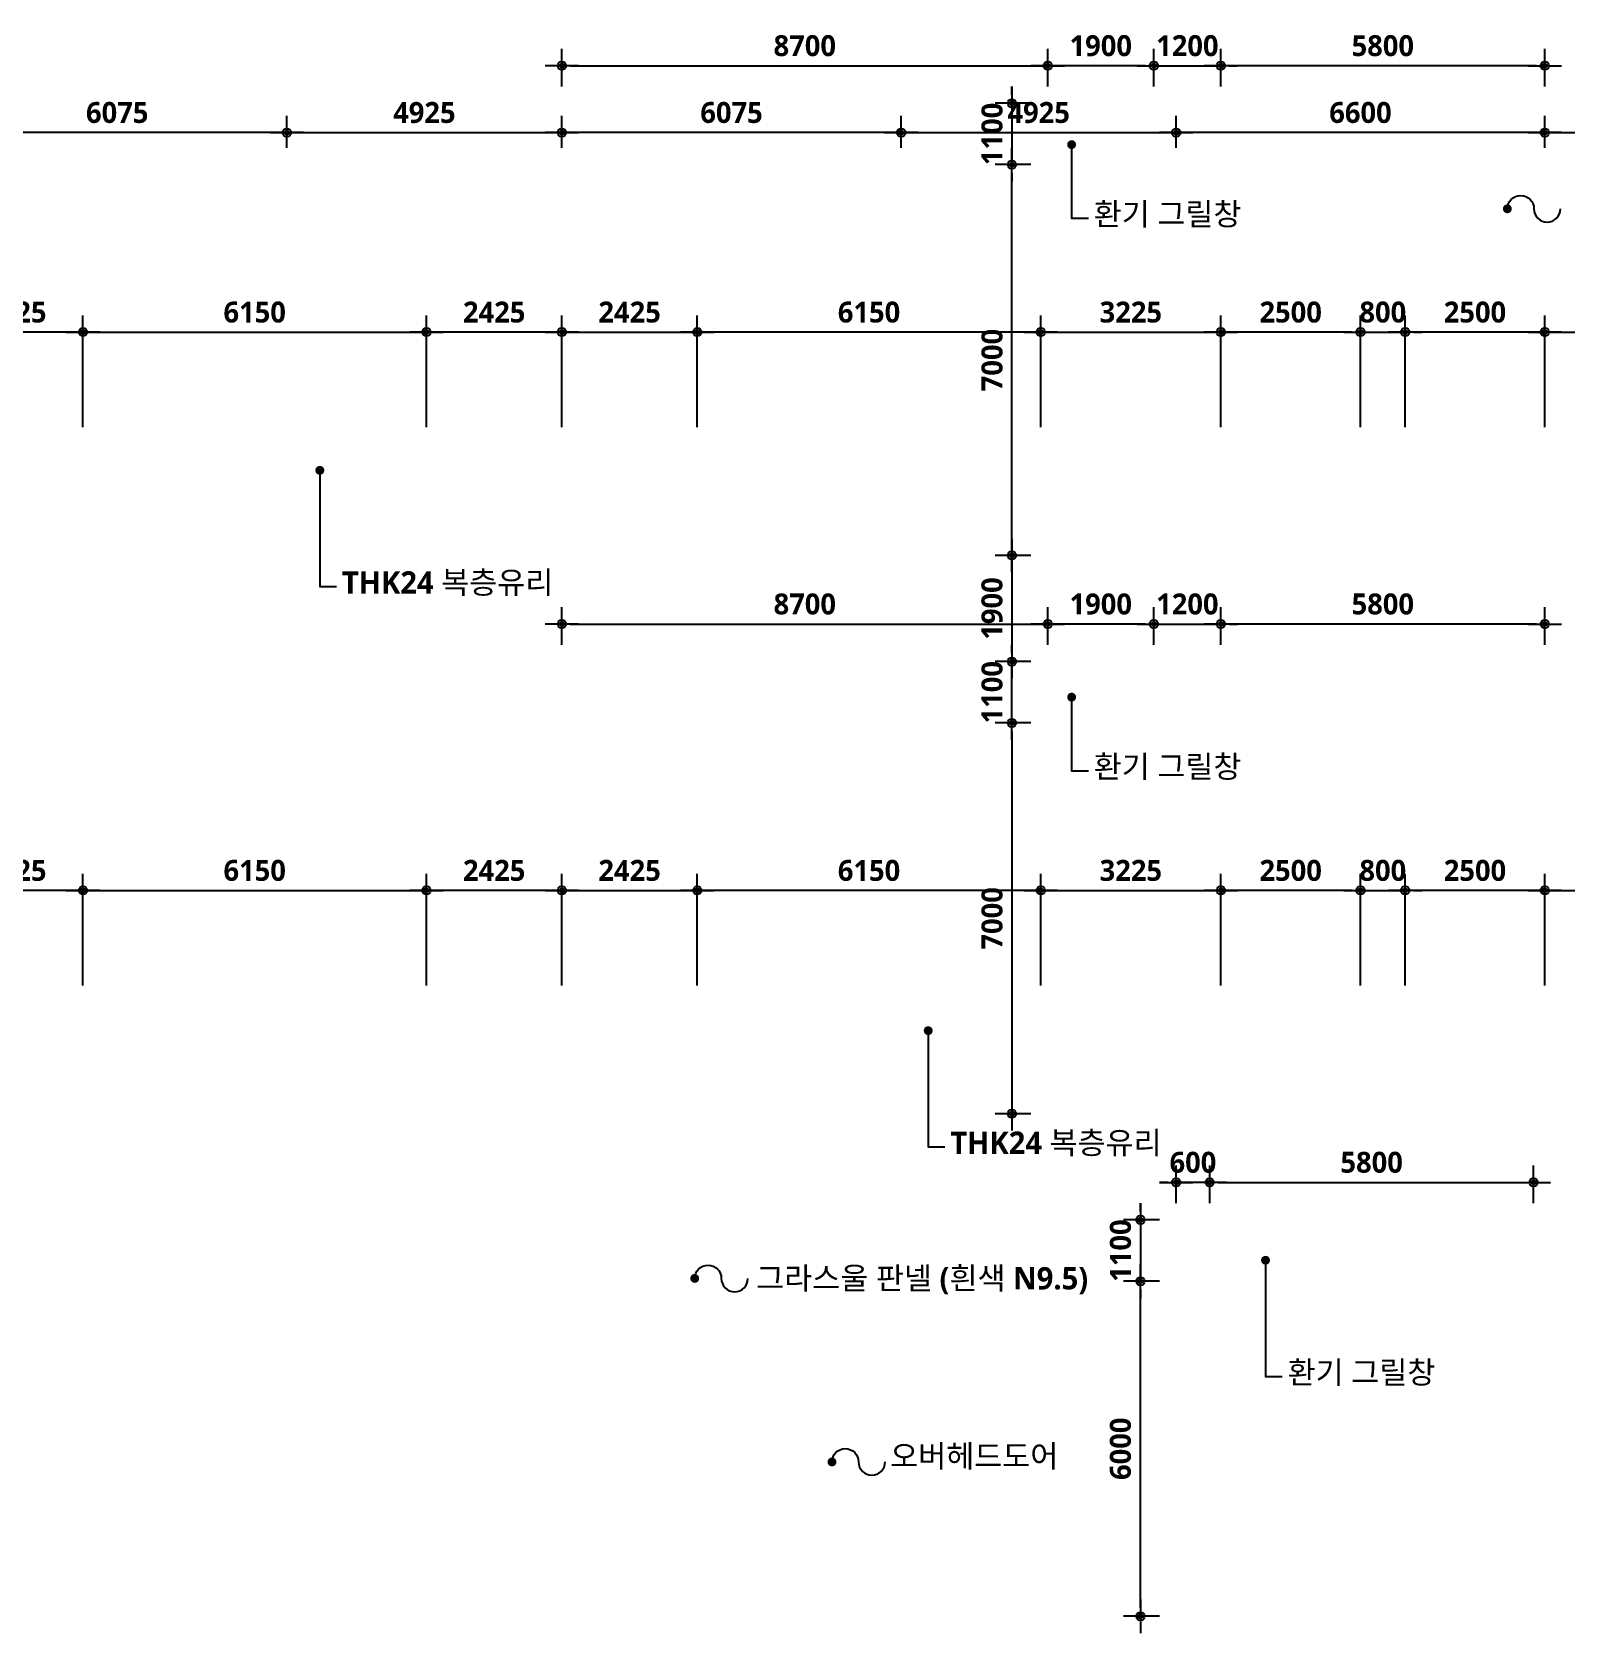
# Model space of a CAD drawing. Header units: millimetres. Extents: x 0 to 190005487, y 0 to 455456909.
# Drawn here: x 166031 to 193497, y 299476 to 328152 of the extents above; entities that cross this region are included whole.
import ezdxf

# ---------------------------------------------------------------- set-up
doc = ezdxf.new("R2010")
doc.units = ezdxf.units.MM
doc.header["$LTSCALE"] = 150
doc.header["$MEASUREMENT"] = 0
doc.header["$PDSIZE"] = -10
doc.layers.get('0').update_dxf_attribs({"linetype": 'CONTINUOUS'})
doc.layers.get('Defpoints').update_dxf_attribs({"color": 153, "linetype": 'CONTINUOUS'})
for name, color, linetype in [('A-ANNO-DIM', 4, 'CONTINUOUS'), ('A-ANNO-LEAD', 4, 'CONTINUOUS'), ('A-ANNO-TEXT1', 7, 'CONTINUOUS')]:
    doc.layers.add(name, color=color, linetype=linetype)
doc.styles.add('2020음성 1차', font='NanumGothicBold.ttf')
doc.styles.add('SH_대대리576', font='NanumGothicBold.ttf')
doc.dimstyles.new('SHP300내부', dxfattribs={"dimscale": 150, "dimtxt": 2.5, "dimasz": 1, "dimexe": 2, "dimexo": 2, "dimgap": 1, "dimtad": 1, "dimdec": 0, "dimzin": 0, "dimdsep": 46, "dimtxsty": 'SH_대대리576', "dimblk": 'DIMDOT', "dimcen": 0.09, "dimclrd": 256, "dimclre": 256, "dimclrt": 3, "dimadec": 0, "dimazin": 1, "dimtfac": 1, "dimtdec": 0, "dimtix": 1, "dimtmove": 2, "dimatfit": 0, "dimldrblk": 'DIMDOT', "dimfxl": 1, "dimtolj": 1, "dimtzin": 0, "dimlwd": -1, "dimlwe": -1, "dimarcsym": 0})

# ---------------------------------------------------------------- blocks, each defined once
blk = doc.blocks.new('DIMDOT')
at = {"color": 0}
blk.add_line((-2, 0), (2, 0), dxfattribs=at)
for radius in [0.5, 0.25]:
    blk.add_circle((0, 0), radius, dxfattribs=at)
blk = doc.blocks.new('*D5012')
at = {"layer": 'A-ANNO-DIM'}
for p, q in [((164518, 321076), (164518, 323076)), ((166943, 321076), (166943, 323076)), ((166793, 322776), (164668, 322776))]:
    blk.add_line(p, q, dxfattribs=at)
at = {"layer": 'Defpoints', "color": 0}
for p in [(164518, 322776), (164518, 320776), (166943, 320776)]:
    blk.add_point(p, dxfattribs=at)
at = {"layer": 'A-ANNO-DIM', "linetype": 'ByBlock', "xscale": 150, "yscale": 150, "zscale": 150, "rotation": 180}
blk.add_blockref('DIMDOT', (164518, 322776), dxfattribs=at)
at = {"layer": 'A-ANNO-DIM', "linetype": 'ByBlock', "xscale": 150, "yscale": 150, "zscale": 150}
blk.add_blockref('DIMDOT', (166943, 322776), dxfattribs=at)
at = {"layer": 'A-ANNO-DIM', "color": 3, "insert": (165731, 323133), "char_height": 375, "attachment_point": 5, "style": 'SH_대대리576'}
blk.add_mtext('\\A1;2425', dxfattribs=at)
blk = doc.blocks.new('*D5013')
at = {"layer": 'A-ANNO-DIM'}
for p, q in [((166943, 321076), (166943, 323076)), ((173093, 321076), (173093, 323076)), ((167093, 322776), (172943, 322776))]:
    blk.add_line(p, q, dxfattribs=at)
at = {"layer": 'Defpoints', "color": 0}
for p in [(173093, 322776), (166943, 320776), (173093, 320776)]:
    blk.add_point(p, dxfattribs=at)
at = {"layer": 'A-ANNO-DIM', "linetype": 'ByBlock', "xscale": 150, "yscale": 150, "zscale": 150, "rotation": 180}
blk.add_blockref('DIMDOT', (166943, 322776), dxfattribs=at)
at = {"layer": 'A-ANNO-DIM', "linetype": 'ByBlock', "xscale": 150, "yscale": 150, "zscale": 150}
blk.add_blockref('DIMDOT', (173093, 322776), dxfattribs=at)
at = {"layer": 'A-ANNO-DIM', "color": 3, "insert": (170018, 323133), "char_height": 375, "attachment_point": 5, "style": 'SH_대대리576'}
blk.add_mtext('\\A1;6150', dxfattribs=at)
blk = doc.blocks.new('*D5014')
at = {"layer": 'A-ANNO-DIM'}
for p, q in [((173093, 321076), (173093, 323076)), ((175518, 321076), (175518, 323076)), ((175368, 322776), (173243, 322776))]:
    blk.add_line(p, q, dxfattribs=at)
at = {"layer": 'Defpoints', "color": 0}
for p in [(173093, 322776), (173093, 320776), (175518, 320776)]:
    blk.add_point(p, dxfattribs=at)
at = {"layer": 'A-ANNO-DIM', "linetype": 'ByBlock', "xscale": 150, "yscale": 150, "zscale": 150, "rotation": 180}
blk.add_blockref('DIMDOT', (173093, 322776), dxfattribs=at)
at = {"layer": 'A-ANNO-DIM', "linetype": 'ByBlock', "xscale": 150, "yscale": 150, "zscale": 150}
blk.add_blockref('DIMDOT', (175518, 322776), dxfattribs=at)
at = {"layer": 'A-ANNO-DIM', "color": 3, "insert": (174306, 323133), "char_height": 375, "attachment_point": 5, "style": 'SH_대대리576'}
blk.add_mtext('\\A1;2425', dxfattribs=at)
blk = doc.blocks.new('*D5015')
at = {"layer": 'A-ANNO-DIM'}
for p, q in [((175518, 321076), (175518, 323076)), ((177943, 321076), (177943, 323076)), ((175668, 322776), (177793, 322776))]:
    blk.add_line(p, q, dxfattribs=at)
at = {"layer": 'Defpoints', "color": 0}
for p in [(177943, 322776), (175518, 320776), (177943, 320776)]:
    blk.add_point(p, dxfattribs=at)
at = {"layer": 'A-ANNO-DIM', "linetype": 'ByBlock', "xscale": 150, "yscale": 150, "zscale": 150, "rotation": 180}
blk.add_blockref('DIMDOT', (175518, 322776), dxfattribs=at)
at = {"layer": 'A-ANNO-DIM', "linetype": 'ByBlock', "xscale": 150, "yscale": 150, "zscale": 150}
blk.add_blockref('DIMDOT', (177943, 322776), dxfattribs=at)
at = {"layer": 'A-ANNO-DIM', "color": 3, "insert": (176731, 323133), "char_height": 375, "attachment_point": 5, "style": 'SH_대대리576'}
blk.add_mtext('\\A1;2425', dxfattribs=at)
blk = doc.blocks.new('*D5016')
at = {"layer": 'A-ANNO-DIM'}
for p, q in [((177943, 321076), (177943, 323076)), ((184093, 321076), (184093, 323076)), ((183943, 322776), (178093, 322776))]:
    blk.add_line(p, q, dxfattribs=at)
at = {"layer": 'Defpoints', "color": 0}
for p in [(177943, 322776), (177943, 320776), (184093, 320776)]:
    blk.add_point(p, dxfattribs=at)
at = {"layer": 'A-ANNO-DIM', "linetype": 'ByBlock', "xscale": 150, "yscale": 150, "zscale": 150, "rotation": 180}
blk.add_blockref('DIMDOT', (177943, 322776), dxfattribs=at)
at = {"layer": 'A-ANNO-DIM', "linetype": 'ByBlock', "xscale": 150, "yscale": 150, "zscale": 150}
blk.add_blockref('DIMDOT', (184093, 322776), dxfattribs=at)
at = {"layer": 'A-ANNO-DIM', "color": 3, "insert": (181018, 323133), "char_height": 375, "attachment_point": 5, "style": 'SH_대대리576'}
blk.add_mtext('\\A1;6150', dxfattribs=at)
blk = doc.blocks.new('*D5017')
at = {"layer": 'A-ANNO-DIM'}
for p, q in [((184093, 321076), (184093, 323076)), ((187318, 321076), (187318, 323076)), ((184243, 322776), (187168, 322776))]:
    blk.add_line(p, q, dxfattribs=at)
at = {"layer": 'Defpoints', "color": 0}
for p in [(187318, 322776), (184093, 320776), (187318, 320776)]:
    blk.add_point(p, dxfattribs=at)
at = {"layer": 'A-ANNO-DIM', "linetype": 'ByBlock', "xscale": 150, "yscale": 150, "zscale": 150, "rotation": 180}
blk.add_blockref('DIMDOT', (184093, 322776), dxfattribs=at)
at = {"layer": 'A-ANNO-DIM', "linetype": 'ByBlock', "xscale": 150, "yscale": 150, "zscale": 150}
blk.add_blockref('DIMDOT', (187318, 322776), dxfattribs=at)
at = {"layer": 'A-ANNO-DIM', "color": 3, "insert": (185706, 323133), "char_height": 375, "attachment_point": 5, "style": 'SH_대대리576'}
blk.add_mtext('\\A1;3225', dxfattribs=at)
blk = doc.blocks.new('*D5018')
at = {"layer": 'A-ANNO-DIM'}
for p, q in [((187318, 321076), (187318, 323076)), ((189818, 321076), (189818, 323076)), ((189668, 322776), (187468, 322776))]:
    blk.add_line(p, q, dxfattribs=at)
at = {"layer": 'Defpoints', "color": 0}
for p in [(187318, 322776), (187318, 320776), (189818, 320776)]:
    blk.add_point(p, dxfattribs=at)
at = {"layer": 'A-ANNO-DIM', "linetype": 'ByBlock', "xscale": 150, "yscale": 150, "zscale": 150, "rotation": 180}
blk.add_blockref('DIMDOT', (187318, 322776), dxfattribs=at)
at = {"layer": 'A-ANNO-DIM', "linetype": 'ByBlock', "xscale": 150, "yscale": 150, "zscale": 150}
blk.add_blockref('DIMDOT', (189818, 322776), dxfattribs=at)
at = {"layer": 'A-ANNO-DIM', "color": 3, "insert": (188568, 323133), "char_height": 375, "attachment_point": 5, "style": 'SH_대대리576'}
blk.add_mtext('\\A1;2500', dxfattribs=at)
blk = doc.blocks.new('*D5019')
at = {"layer": 'A-ANNO-DIM'}
for p, q in [((189818, 321076), (189818, 323076)), ((190618, 321076), (190618, 323076)), ((189668, 322776), (189518, 322776)), ((189818, 322776), (190618, 322776)), ((190768, 322776), (190918, 322776))]:
    blk.add_line(p, q, dxfattribs=at)
at = {"layer": 'Defpoints', "color": 0}
for p in [(190618, 322776), (189818, 320776), (190618, 320776)]:
    blk.add_point(p, dxfattribs=at)
at = {"layer": 'A-ANNO-DIM', "linetype": 'ByBlock', "xscale": 150, "yscale": 150, "zscale": 150}
blk.add_blockref('DIMDOT', (189818, 322776), dxfattribs=at)
at = {"layer": 'A-ANNO-DIM', "linetype": 'ByBlock', "xscale": 150, "yscale": 150, "zscale": 150, "rotation": 180}
blk.add_blockref('DIMDOT', (190618, 322776), dxfattribs=at)
at = {"layer": 'A-ANNO-DIM', "color": 3, "insert": (190218, 323133), "char_height": 375, "attachment_point": 5, "style": 'SH_대대리576'}
blk.add_mtext('\\A1;800', dxfattribs=at)
blk = doc.blocks.new('*D5020')
at = {"layer": 'A-ANNO-DIM'}
for p, q in [((190618, 321076), (190618, 323076)), ((193118, 321076), (193118, 323076)), ((192968, 322776), (190768, 322776))]:
    blk.add_line(p, q, dxfattribs=at)
at = {"layer": 'Defpoints', "color": 0}
for p in [(190618, 322776), (190618, 320776), (193118, 320776)]:
    blk.add_point(p, dxfattribs=at)
at = {"layer": 'A-ANNO-DIM', "linetype": 'ByBlock', "xscale": 150, "yscale": 150, "zscale": 150, "rotation": 180}
blk.add_blockref('DIMDOT', (190618, 322776), dxfattribs=at)
at = {"layer": 'A-ANNO-DIM', "linetype": 'ByBlock', "xscale": 150, "yscale": 150, "zscale": 150}
blk.add_blockref('DIMDOT', (193118, 322776), dxfattribs=at)
at = {"layer": 'A-ANNO-DIM', "color": 3, "insert": (191868, 323133), "char_height": 375, "attachment_point": 5, "style": 'SH_대대리576'}
blk.add_mtext('\\A1;2500', dxfattribs=at)
blk = doc.blocks.new('*D5021')
at = {"layer": 'A-ANNO-DIM'}
for p, q in [((193118, 321076), (193118, 323076)), ((197518, 321076), (197518, 323076)), ((193268, 322776), (197368, 322776))]:
    blk.add_line(p, q, dxfattribs=at)
at = {"layer": 'Defpoints', "color": 0}
for p in [(197518, 322776), (193118, 320776), (197518, 320776)]:
    blk.add_point(p, dxfattribs=at)
at = {"layer": 'A-ANNO-DIM', "linetype": 'ByBlock', "xscale": 150, "yscale": 150, "zscale": 150, "rotation": 180}
blk.add_blockref('DIMDOT', (193118, 322776), dxfattribs=at)
at = {"layer": 'A-ANNO-DIM', "linetype": 'ByBlock', "xscale": 150, "yscale": 150, "zscale": 150}
blk.add_blockref('DIMDOT', (197518, 322776), dxfattribs=at)
at = {"layer": 'A-ANNO-DIM', "color": 3, "insert": (195318, 323132), "char_height": 375, "attachment_point": 5, "style": 'SH_대대리576'}
blk.add_mtext('\\A1;4400', dxfattribs=at)
blk = doc.blocks.new('*D5056')
at = {"layer": 'A-ANNO-DIM'}
for p, q in [((164518, 311076), (164518, 313076)), ((166943, 311076), (166943, 313076)), ((166793, 312776), (164668, 312776))]:
    blk.add_line(p, q, dxfattribs=at)
at = {"layer": 'Defpoints', "color": 0}
for p in [(164518, 312776), (164518, 310776), (166943, 310776)]:
    blk.add_point(p, dxfattribs=at)
at = {"layer": 'A-ANNO-DIM', "linetype": 'ByBlock', "xscale": 150, "yscale": 150, "zscale": 150, "rotation": 180}
blk.add_blockref('DIMDOT', (164518, 312776), dxfattribs=at)
at = {"layer": 'A-ANNO-DIM', "linetype": 'ByBlock', "xscale": 150, "yscale": 150, "zscale": 150}
blk.add_blockref('DIMDOT', (166943, 312776), dxfattribs=at)
at = {"layer": 'A-ANNO-DIM', "color": 3, "insert": (165731, 313133), "char_height": 375, "attachment_point": 5, "style": 'SH_대대리576'}
blk.add_mtext('\\A1;2425', dxfattribs=at)
blk = doc.blocks.new('*D5057')
at = {"layer": 'A-ANNO-DIM'}
for p, q in [((166943, 311076), (166943, 313076)), ((173093, 311076), (173093, 313076)), ((167093, 312776), (172943, 312776))]:
    blk.add_line(p, q, dxfattribs=at)
at = {"layer": 'Defpoints', "color": 0}
for p in [(173093, 312776), (166943, 310776), (173093, 310776)]:
    blk.add_point(p, dxfattribs=at)
at = {"layer": 'A-ANNO-DIM', "linetype": 'ByBlock', "xscale": 150, "yscale": 150, "zscale": 150, "rotation": 180}
blk.add_blockref('DIMDOT', (166943, 312776), dxfattribs=at)
at = {"layer": 'A-ANNO-DIM', "linetype": 'ByBlock', "xscale": 150, "yscale": 150, "zscale": 150}
blk.add_blockref('DIMDOT', (173093, 312776), dxfattribs=at)
at = {"layer": 'A-ANNO-DIM', "color": 3, "insert": (170018, 313133), "char_height": 375, "attachment_point": 5, "style": 'SH_대대리576'}
blk.add_mtext('\\A1;6150', dxfattribs=at)
blk = doc.blocks.new('*D5058')
at = {"layer": 'A-ANNO-DIM'}
for p, q in [((173093, 311076), (173093, 313076)), ((175518, 311076), (175518, 313076)), ((175368, 312776), (173243, 312776))]:
    blk.add_line(p, q, dxfattribs=at)
at = {"layer": 'Defpoints', "color": 0}
for p in [(173093, 312776), (173093, 310776), (175518, 310776)]:
    blk.add_point(p, dxfattribs=at)
at = {"layer": 'A-ANNO-DIM', "linetype": 'ByBlock', "xscale": 150, "yscale": 150, "zscale": 150, "rotation": 180}
blk.add_blockref('DIMDOT', (173093, 312776), dxfattribs=at)
at = {"layer": 'A-ANNO-DIM', "linetype": 'ByBlock', "xscale": 150, "yscale": 150, "zscale": 150}
blk.add_blockref('DIMDOT', (175518, 312776), dxfattribs=at)
at = {"layer": 'A-ANNO-DIM', "color": 3, "insert": (174306, 313133), "char_height": 375, "attachment_point": 5, "style": 'SH_대대리576'}
blk.add_mtext('\\A1;2425', dxfattribs=at)
blk = doc.blocks.new('*D5059')
at = {"layer": 'A-ANNO-DIM'}
for p, q in [((175518, 311076), (175518, 313076)), ((177943, 311076), (177943, 313076)), ((175668, 312776), (177793, 312776))]:
    blk.add_line(p, q, dxfattribs=at)
at = {"layer": 'Defpoints', "color": 0}
for p in [(177943, 312776), (175518, 310776), (177943, 310776)]:
    blk.add_point(p, dxfattribs=at)
at = {"layer": 'A-ANNO-DIM', "linetype": 'ByBlock', "xscale": 150, "yscale": 150, "zscale": 150, "rotation": 180}
blk.add_blockref('DIMDOT', (175518, 312776), dxfattribs=at)
at = {"layer": 'A-ANNO-DIM', "linetype": 'ByBlock', "xscale": 150, "yscale": 150, "zscale": 150}
blk.add_blockref('DIMDOT', (177943, 312776), dxfattribs=at)
at = {"layer": 'A-ANNO-DIM', "color": 3, "insert": (176731, 313133), "char_height": 375, "attachment_point": 5, "style": 'SH_대대리576'}
blk.add_mtext('\\A1;2425', dxfattribs=at)
blk = doc.blocks.new('*D5060')
at = {"layer": 'A-ANNO-DIM'}
for p, q in [((177943, 311076), (177943, 313076)), ((184093, 311076), (184093, 313076)), ((183943, 312776), (178093, 312776))]:
    blk.add_line(p, q, dxfattribs=at)
at = {"layer": 'Defpoints', "color": 0}
for p in [(177943, 312776), (177943, 310776), (184093, 310776)]:
    blk.add_point(p, dxfattribs=at)
at = {"layer": 'A-ANNO-DIM', "linetype": 'ByBlock', "xscale": 150, "yscale": 150, "zscale": 150, "rotation": 180}
blk.add_blockref('DIMDOT', (177943, 312776), dxfattribs=at)
at = {"layer": 'A-ANNO-DIM', "linetype": 'ByBlock', "xscale": 150, "yscale": 150, "zscale": 150}
blk.add_blockref('DIMDOT', (184093, 312776), dxfattribs=at)
at = {"layer": 'A-ANNO-DIM', "color": 3, "insert": (181018, 313133), "char_height": 375, "attachment_point": 5, "style": 'SH_대대리576'}
blk.add_mtext('\\A1;6150', dxfattribs=at)
blk = doc.blocks.new('*D5061')
at = {"layer": 'A-ANNO-DIM'}
for p, q in [((184093, 311076), (184093, 313076)), ((187318, 311076), (187318, 313076)), ((184243, 312776), (187168, 312776))]:
    blk.add_line(p, q, dxfattribs=at)
at = {"layer": 'Defpoints', "color": 0}
for p in [(187318, 312776), (184093, 310776), (187318, 310776)]:
    blk.add_point(p, dxfattribs=at)
at = {"layer": 'A-ANNO-DIM', "linetype": 'ByBlock', "xscale": 150, "yscale": 150, "zscale": 150, "rotation": 180}
blk.add_blockref('DIMDOT', (184093, 312776), dxfattribs=at)
at = {"layer": 'A-ANNO-DIM', "linetype": 'ByBlock', "xscale": 150, "yscale": 150, "zscale": 150}
blk.add_blockref('DIMDOT', (187318, 312776), dxfattribs=at)
at = {"layer": 'A-ANNO-DIM', "color": 3, "insert": (185706, 313133), "char_height": 375, "attachment_point": 5, "style": 'SH_대대리576'}
blk.add_mtext('\\A1;3225', dxfattribs=at)
blk = doc.blocks.new('*D5063')
at = {"layer": 'A-ANNO-DIM'}
for p, q in [((187318, 311076), (187318, 313076)), ((189818, 311076), (189818, 313076)), ((189668, 312776), (187468, 312776))]:
    blk.add_line(p, q, dxfattribs=at)
at = {"layer": 'Defpoints', "color": 0}
for p in [(187318, 312776), (187318, 310776), (189818, 310776)]:
    blk.add_point(p, dxfattribs=at)
at = {"layer": 'A-ANNO-DIM', "linetype": 'ByBlock', "xscale": 150, "yscale": 150, "zscale": 150, "rotation": 180}
blk.add_blockref('DIMDOT', (187318, 312776), dxfattribs=at)
at = {"layer": 'A-ANNO-DIM', "linetype": 'ByBlock', "xscale": 150, "yscale": 150, "zscale": 150}
blk.add_blockref('DIMDOT', (189818, 312776), dxfattribs=at)
at = {"layer": 'A-ANNO-DIM', "color": 3, "insert": (188568, 313133), "char_height": 375, "attachment_point": 5, "style": 'SH_대대리576'}
blk.add_mtext('\\A1;2500', dxfattribs=at)
blk = doc.blocks.new('*D5064')
at = {"layer": 'A-ANNO-DIM'}
for p, q in [((189818, 311076), (189818, 313076)), ((190618, 311076), (190618, 313076)), ((189668, 312776), (189518, 312776)), ((189818, 312776), (190618, 312776)), ((190768, 312776), (190918, 312776))]:
    blk.add_line(p, q, dxfattribs=at)
at = {"layer": 'Defpoints', "color": 0}
for p in [(190618, 312776), (189818, 310776), (190618, 310776)]:
    blk.add_point(p, dxfattribs=at)
at = {"layer": 'A-ANNO-DIM', "linetype": 'ByBlock', "xscale": 150, "yscale": 150, "zscale": 150}
blk.add_blockref('DIMDOT', (189818, 312776), dxfattribs=at)
at = {"layer": 'A-ANNO-DIM', "linetype": 'ByBlock', "xscale": 150, "yscale": 150, "zscale": 150, "rotation": 180}
blk.add_blockref('DIMDOT', (190618, 312776), dxfattribs=at)
at = {"layer": 'A-ANNO-DIM', "color": 3, "insert": (190218, 313133), "char_height": 375, "attachment_point": 5, "style": 'SH_대대리576'}
blk.add_mtext('\\A1;800', dxfattribs=at)
blk = doc.blocks.new('*D5065')
at = {"layer": 'A-ANNO-DIM'}
for p, q in [((190618, 311076), (190618, 313076)), ((193118, 311076), (193118, 313076)), ((192968, 312776), (190768, 312776))]:
    blk.add_line(p, q, dxfattribs=at)
at = {"layer": 'Defpoints', "color": 0}
for p in [(190618, 312776), (190618, 310776), (193118, 310776)]:
    blk.add_point(p, dxfattribs=at)
at = {"layer": 'A-ANNO-DIM', "linetype": 'ByBlock', "xscale": 150, "yscale": 150, "zscale": 150, "rotation": 180}
blk.add_blockref('DIMDOT', (190618, 312776), dxfattribs=at)
at = {"layer": 'A-ANNO-DIM', "linetype": 'ByBlock', "xscale": 150, "yscale": 150, "zscale": 150}
blk.add_blockref('DIMDOT', (193118, 312776), dxfattribs=at)
at = {"layer": 'A-ANNO-DIM', "color": 3, "insert": (191868, 313133), "char_height": 375, "attachment_point": 5, "style": 'SH_대대리576'}
blk.add_mtext('\\A1;2500', dxfattribs=at)
blk = doc.blocks.new('*D5066')
at = {"layer": 'A-ANNO-DIM'}
for p, q in [((193118, 311076), (193118, 313076)), ((197518, 311076), (197518, 313076)), ((193268, 312776), (197368, 312776))]:
    blk.add_line(p, q, dxfattribs=at)
at = {"layer": 'Defpoints', "color": 0}
for p in [(197518, 312776), (193118, 310776), (197518, 310776)]:
    blk.add_point(p, dxfattribs=at)
at = {"layer": 'A-ANNO-DIM', "linetype": 'ByBlock', "xscale": 150, "yscale": 150, "zscale": 150, "rotation": 180}
blk.add_blockref('DIMDOT', (193118, 312776), dxfattribs=at)
at = {"layer": 'A-ANNO-DIM', "linetype": 'ByBlock', "xscale": 150, "yscale": 150, "zscale": 150}
blk.add_blockref('DIMDOT', (197518, 312776), dxfattribs=at)
at = {"layer": 'A-ANNO-DIM', "color": 3, "insert": (195318, 313132), "char_height": 375, "attachment_point": 5, "style": 'SH_대대리576'}
blk.add_mtext('\\A1;4400', dxfattribs=at)
blk = doc.blocks.new('*D5115')
at = {"layer": 'A-ANNO-DIM'}
for p, q in [((164518, 326076), (164518, 326651)), ((170593, 326076), (170593, 326651)), ((170443, 326351), (164668, 326351))]:
    blk.add_line(p, q, dxfattribs=at)
at = {"layer": 'Defpoints', "color": 0}
for p in [(164518, 326351), (164518, 325776), (170593, 325776)]:
    blk.add_point(p, dxfattribs=at)
at = {"layer": 'A-ANNO-DIM', "linetype": 'ByBlock', "xscale": 150, "yscale": 150, "zscale": 150, "rotation": 180}
blk.add_blockref('DIMDOT', (164518, 326351), dxfattribs=at)
at = {"layer": 'A-ANNO-DIM', "linetype": 'ByBlock', "xscale": 150, "yscale": 150, "zscale": 150}
blk.add_blockref('DIMDOT', (170593, 326351), dxfattribs=at)
at = {"layer": 'A-ANNO-DIM', "color": 3, "insert": (167556, 326708), "char_height": 375, "attachment_point": 5, "style": 'SH_대대리576'}
blk.add_mtext('\\A1;6075', dxfattribs=at)
blk = doc.blocks.new('*D5116')
at = {"layer": 'A-ANNO-DIM'}
for p, q in [((170593, 326076), (170593, 326651)), ((175518, 326076), (175518, 326651)), ((170743, 326351), (175368, 326351))]:
    blk.add_line(p, q, dxfattribs=at)
at = {"layer": 'Defpoints', "color": 0}
for p in [(175518, 326351), (170593, 325776), (175518, 325776)]:
    blk.add_point(p, dxfattribs=at)
at = {"layer": 'A-ANNO-DIM', "linetype": 'ByBlock', "xscale": 150, "yscale": 150, "zscale": 150, "rotation": 180}
blk.add_blockref('DIMDOT', (170593, 326351), dxfattribs=at)
at = {"layer": 'A-ANNO-DIM', "linetype": 'ByBlock', "xscale": 150, "yscale": 150, "zscale": 150}
blk.add_blockref('DIMDOT', (175518, 326351), dxfattribs=at)
at = {"layer": 'A-ANNO-DIM', "color": 3, "insert": (173056, 326708), "char_height": 375, "attachment_point": 5, "style": 'SH_대대리576'}
blk.add_mtext('\\A1;4925', dxfattribs=at)
blk = doc.blocks.new('*D5117')
at = {"layer": 'A-ANNO-DIM'}
for p, q in [((175518, 326076), (175518, 326651)), ((181593, 326076), (181593, 326651)), ((181443, 326351), (175668, 326351))]:
    blk.add_line(p, q, dxfattribs=at)
at = {"layer": 'Defpoints', "color": 0}
for p in [(175518, 326351), (175518, 325776), (181593, 325776)]:
    blk.add_point(p, dxfattribs=at)
at = {"layer": 'A-ANNO-DIM', "linetype": 'ByBlock', "xscale": 150, "yscale": 150, "zscale": 150, "rotation": 180}
blk.add_blockref('DIMDOT', (175518, 326351), dxfattribs=at)
at = {"layer": 'A-ANNO-DIM', "linetype": 'ByBlock', "xscale": 150, "yscale": 150, "zscale": 150}
blk.add_blockref('DIMDOT', (181593, 326351), dxfattribs=at)
at = {"layer": 'A-ANNO-DIM', "color": 3, "insert": (178556, 326708), "char_height": 375, "attachment_point": 5, "style": 'SH_대대리576'}
blk.add_mtext('\\A1;6075', dxfattribs=at)
blk = doc.blocks.new('*D5118')
at = {"layer": 'A-ANNO-DIM'}
for p, q in [((181593, 326076), (181593, 326651)), ((186518, 326076), (186518, 326651)), ((181743, 326351), (186368, 326351))]:
    blk.add_line(p, q, dxfattribs=at)
at = {"layer": 'Defpoints', "color": 0}
for p in [(186518, 326351), (181593, 325776), (186518, 325776)]:
    blk.add_point(p, dxfattribs=at)
at = {"layer": 'A-ANNO-DIM', "linetype": 'ByBlock', "xscale": 150, "yscale": 150, "zscale": 150, "rotation": 180}
blk.add_blockref('DIMDOT', (181593, 326351), dxfattribs=at)
at = {"layer": 'A-ANNO-DIM', "linetype": 'ByBlock', "xscale": 150, "yscale": 150, "zscale": 150}
blk.add_blockref('DIMDOT', (186518, 326351), dxfattribs=at)
at = {"layer": 'A-ANNO-DIM', "color": 3, "insert": (184056, 326708), "char_height": 375, "attachment_point": 5, "style": 'SH_대대리576'}
blk.add_mtext('\\A1;4925', dxfattribs=at)
blk = doc.blocks.new('*D5119')
at = {"layer": 'A-ANNO-DIM'}
for p, q in [((186518, 326076), (186518, 326651)), ((193118, 326076), (193118, 326651)), ((192968, 326351), (186668, 326351))]:
    blk.add_line(p, q, dxfattribs=at)
at = {"layer": 'Defpoints', "color": 0}
for p in [(186518, 326351), (186518, 325776), (193118, 325776)]:
    blk.add_point(p, dxfattribs=at)
at = {"layer": 'A-ANNO-DIM', "linetype": 'ByBlock', "xscale": 150, "yscale": 150, "zscale": 150, "rotation": 180}
blk.add_blockref('DIMDOT', (186518, 326351), dxfattribs=at)
at = {"layer": 'A-ANNO-DIM', "linetype": 'ByBlock', "xscale": 150, "yscale": 150, "zscale": 150}
blk.add_blockref('DIMDOT', (193118, 326351), dxfattribs=at)
at = {"layer": 'A-ANNO-DIM', "color": 3, "insert": (189818, 326708), "char_height": 375, "attachment_point": 5, "style": 'SH_대대리576'}
blk.add_mtext('\\A1;6600', dxfattribs=at)
blk = doc.blocks.new('*D5120')
at = {"layer": 'A-ANNO-DIM'}
for p, q in [((193118, 326076), (193118, 326651)), ((198118, 326076), (198118, 326651)), ((193268, 326351), (197968, 326351))]:
    blk.add_line(p, q, dxfattribs=at)
at = {"layer": 'Defpoints', "color": 0}
for p in [(198118, 326351), (193118, 325776), (198118, 325776)]:
    blk.add_point(p, dxfattribs=at)
at = {"layer": 'A-ANNO-DIM', "linetype": 'ByBlock', "xscale": 150, "yscale": 150, "zscale": 150, "rotation": 180}
blk.add_blockref('DIMDOT', (193118, 326351), dxfattribs=at)
at = {"layer": 'A-ANNO-DIM', "linetype": 'ByBlock', "xscale": 150, "yscale": 150, "zscale": 150}
blk.add_blockref('DIMDOT', (198118, 326351), dxfattribs=at)
at = {"layer": 'A-ANNO-DIM', "color": 3, "insert": (195618, 326708), "char_height": 375, "attachment_point": 5, "style": 'SH_대대리576'}
blk.add_mtext('\\A1;5000', dxfattribs=at)
blk = doc.blocks.new('*D5770')
at = {"layer": 'A-ANNO-DIM'}
for p, q in [((186218, 305776), (185577, 305776)), ((185877, 299926), (185877, 305626)), ((186218, 299776), (185577, 299776))]:
    blk.add_line(p, q, dxfattribs=at)
at = {"layer": 'Defpoints', "color": 0}
for p in [(185877, 305776), (186518, 305776), (186518, 299776)]:
    blk.add_point(p, dxfattribs=at)
at = {"layer": 'A-ANNO-DIM', "linetype": 'ByBlock', "xscale": 150, "yscale": 150, "zscale": 150}
for p, rotation in [((185877, 305776), 90), ((185877, 299776), 270)]:
    blk.add_blockref('DIMDOT', p, dxfattribs=dict(at, rotation=rotation))
at = {"layer": 'A-ANNO-DIM', "color": 3, "insert": (185521, 302776), "char_height": 375, "attachment_point": 5, "rotation": 90, "style": 'SH_대대리576'}
blk.add_mtext('\\A1;6000', dxfattribs=at)
blk = doc.blocks.new('*D5771')
at = {"layer": 'A-ANNO-DIM'}
for p, q in [((185877, 307026), (185877, 307176)), ((186218, 306876), (185577, 306876)), ((185877, 306876), (185877, 305776)), ((186218, 305776), (185577, 305776)), ((185877, 305626), (185877, 305476))]:
    blk.add_line(p, q, dxfattribs=at)
at = {"layer": 'Defpoints', "color": 0}
for p in [(186518, 306876), (185877, 305776), (186518, 305776)]:
    blk.add_point(p, dxfattribs=at)
at = {"layer": 'A-ANNO-DIM', "linetype": 'ByBlock', "xscale": 150, "yscale": 150, "zscale": 150}
for p, rotation in [((185877, 306876), 270), ((185877, 305776), 90)]:
    blk.add_blockref('DIMDOT', p, dxfattribs=dict(at, rotation=rotation))
at = {"layer": 'A-ANNO-DIM', "color": 3, "insert": (185522, 306326), "char_height": 375, "attachment_point": 5, "rotation": 90, "style": 'SH_대대리576'}
blk.add_mtext('\\A1;1100', dxfattribs=at)
blk = doc.blocks.new('*D5772')
at = {"layer": 'A-ANNO-DIM'}
for p, q in [((186518, 307176), (186518, 307848)), ((187118, 307176), (187118, 307848)), ((186368, 307548), (186218, 307548)), ((187118, 307548), (186518, 307548)), ((187268, 307548), (187418, 307548))]:
    blk.add_line(p, q, dxfattribs=at)
at = {"layer": 'Defpoints', "color": 0}
for p in [(186518, 307548), (186518, 306876), (187118, 306876)]:
    blk.add_point(p, dxfattribs=at)
at = {"layer": 'A-ANNO-DIM', "linetype": 'ByBlock', "xscale": 150, "yscale": 150, "zscale": 150}
blk.add_blockref('DIMDOT', (186518, 307548), dxfattribs=at)
at = {"layer": 'A-ANNO-DIM', "linetype": 'ByBlock', "xscale": 150, "yscale": 150, "zscale": 150, "rotation": 180}
blk.add_blockref('DIMDOT', (187118, 307548), dxfattribs=at)
at = {"layer": 'A-ANNO-DIM', "color": 3, "insert": (186818, 307905), "char_height": 375, "attachment_point": 5, "style": 'SH_대대리576'}
blk.add_mtext('\\A1;600', dxfattribs=at)
blk = doc.blocks.new('*D5773')
at = {"layer": 'A-ANNO-DIM'}
for p, q in [((187118, 307176), (187118, 307848)), ((192918, 307176), (192918, 307848)), ((187268, 307548), (192768, 307548))]:
    blk.add_line(p, q, dxfattribs=at)
at = {"layer": 'Defpoints', "color": 0}
for p in [(192918, 307548), (187118, 306876), (192918, 306876)]:
    blk.add_point(p, dxfattribs=at)
at = {"layer": 'A-ANNO-DIM', "linetype": 'ByBlock', "xscale": 150, "yscale": 150, "zscale": 150, "rotation": 180}
blk.add_blockref('DIMDOT', (187118, 307548), dxfattribs=at)
at = {"layer": 'A-ANNO-DIM', "linetype": 'ByBlock', "xscale": 150, "yscale": 150, "zscale": 150}
blk.add_blockref('DIMDOT', (192918, 307548), dxfattribs=at)
at = {"layer": 'A-ANNO-DIM', "color": 3, "insert": (190018, 307905), "char_height": 375, "attachment_point": 5, "style": 'SH_대대리576'}
blk.add_mtext('\\A1;5800', dxfattribs=at)
blk = doc.blocks.new('*D5774')
at = {"layer": 'A-ANNO-DIM'}
for p, q in [((175518, 317176), (175518, 317848)), ((184218, 317176), (184218, 317848)), ((175668, 317548), (184068, 317548))]:
    blk.add_line(p, q, dxfattribs=at)
at = {"layer": 'Defpoints', "color": 0}
for p in [(184218, 317548), (175518, 316876), (184218, 316876)]:
    blk.add_point(p, dxfattribs=at)
at = {"layer": 'A-ANNO-DIM', "linetype": 'ByBlock', "xscale": 150, "yscale": 150, "zscale": 150, "rotation": 180}
blk.add_blockref('DIMDOT', (175518, 317548), dxfattribs=at)
at = {"layer": 'A-ANNO-DIM', "linetype": 'ByBlock', "xscale": 150, "yscale": 150, "zscale": 150}
blk.add_blockref('DIMDOT', (184218, 317548), dxfattribs=at)
at = {"layer": 'A-ANNO-DIM', "color": 3, "insert": (179868, 317905), "char_height": 375, "attachment_point": 5, "style": 'SH_대대리576'}
blk.add_mtext('\\A1;8700', dxfattribs=at)
blk = doc.blocks.new('*D5775')
at = {"layer": 'A-ANNO-DIM'}
for p, q in [((184218, 317176), (184218, 317848)), ((186118, 317176), (186118, 317848)), ((185968, 317548), (184368, 317548))]:
    blk.add_line(p, q, dxfattribs=at)
at = {"layer": 'Defpoints', "color": 0}
for p in [(184218, 317548), (184218, 316876), (186118, 316876)]:
    blk.add_point(p, dxfattribs=at)
at = {"layer": 'A-ANNO-DIM', "linetype": 'ByBlock', "xscale": 150, "yscale": 150, "zscale": 150, "rotation": 180}
blk.add_blockref('DIMDOT', (184218, 317548), dxfattribs=at)
at = {"layer": 'A-ANNO-DIM', "linetype": 'ByBlock', "xscale": 150, "yscale": 150, "zscale": 150}
blk.add_blockref('DIMDOT', (186118, 317548), dxfattribs=at)
at = {"layer": 'A-ANNO-DIM', "color": 3, "insert": (185168, 317905), "char_height": 375, "attachment_point": 5, "style": 'SH_대대리576'}
blk.add_mtext('\\A1;1900', dxfattribs=at)
blk = doc.blocks.new('*D5776')
at = {"layer": 'A-ANNO-DIM'}
for p, q in [((186118, 317176), (186118, 317848)), ((187318, 317176), (187318, 317848)), ((185968, 317548), (185818, 317548)), ((186118, 317548), (187318, 317548)), ((187468, 317548), (187618, 317548))]:
    blk.add_line(p, q, dxfattribs=at)
at = {"layer": 'Defpoints', "color": 0}
for p in [(187318, 317548), (186118, 316876), (187318, 316876)]:
    blk.add_point(p, dxfattribs=at)
at = {"layer": 'A-ANNO-DIM', "linetype": 'ByBlock', "xscale": 150, "yscale": 150, "zscale": 150}
blk.add_blockref('DIMDOT', (186118, 317548), dxfattribs=at)
at = {"layer": 'A-ANNO-DIM', "linetype": 'ByBlock', "xscale": 150, "yscale": 150, "zscale": 150, "rotation": 180}
blk.add_blockref('DIMDOT', (187318, 317548), dxfattribs=at)
at = {"layer": 'A-ANNO-DIM', "color": 3, "insert": (186718, 317905), "char_height": 375, "attachment_point": 5, "style": 'SH_대대리576'}
blk.add_mtext('\\A1;1200', dxfattribs=at)
blk = doc.blocks.new('*D5777')
at = {"layer": 'A-ANNO-DIM'}
for p, q in [((187318, 317176), (187318, 317848)), ((193118, 317176), (193118, 317848)), ((192968, 317548), (187468, 317548))]:
    blk.add_line(p, q, dxfattribs=at)
at = {"layer": 'Defpoints', "color": 0}
for p in [(187318, 317548), (187318, 316876), (193118, 316876)]:
    blk.add_point(p, dxfattribs=at)
at = {"layer": 'A-ANNO-DIM', "linetype": 'ByBlock', "xscale": 150, "yscale": 150, "zscale": 150, "rotation": 180}
blk.add_blockref('DIMDOT', (187318, 317548), dxfattribs=at)
at = {"layer": 'A-ANNO-DIM', "linetype": 'ByBlock', "xscale": 150, "yscale": 150, "zscale": 150}
blk.add_blockref('DIMDOT', (193118, 317548), dxfattribs=at)
at = {"layer": 'A-ANNO-DIM', "color": 3, "insert": (190218, 317905), "char_height": 375, "attachment_point": 5, "style": 'SH_대대리576'}
blk.add_mtext('\\A1;5800', dxfattribs=at)
blk = doc.blocks.new('*D5778')
at = {"layer": 'A-ANNO-DIM'}
for p, q in [((183918, 315776), (183277, 315776)), ((183577, 315626), (183577, 308926)), ((183918, 308776), (183277, 308776))]:
    blk.add_line(p, q, dxfattribs=at)
at = {"layer": 'Defpoints', "color": 0}
for p in [(184218, 315776), (183577, 308776), (184218, 308776)]:
    blk.add_point(p, dxfattribs=at)
at = {"layer": 'A-ANNO-DIM', "linetype": 'ByBlock', "xscale": 150, "yscale": 150, "zscale": 150}
for p, rotation in [((183577, 315776), 90), ((183577, 308776), 270)]:
    blk.add_blockref('DIMDOT', p, dxfattribs=dict(at, rotation=rotation))
at = {"layer": 'A-ANNO-DIM', "color": 3, "insert": (183222, 312276), "char_height": 375, "attachment_point": 5, "rotation": 90, "style": 'SH_대대리576'}
blk.add_mtext('\\A1;7000', dxfattribs=at)
blk = doc.blocks.new('*D5779')
at = {"layer": 'A-ANNO-DIM'}
for p, q in [((183577, 317026), (183577, 317176)), ((183918, 316876), (183277, 316876)), ((183577, 315776), (183577, 316876)), ((183918, 315776), (183277, 315776)), ((183577, 315626), (183577, 315476))]:
    blk.add_line(p, q, dxfattribs=at)
at = {"layer": 'Defpoints', "color": 0}
for p in [(183577, 316876), (184218, 316876), (184218, 315776)]:
    blk.add_point(p, dxfattribs=at)
at = {"layer": 'A-ANNO-DIM', "linetype": 'ByBlock', "xscale": 150, "yscale": 150, "zscale": 150}
for p, rotation in [((183577, 316876), 270), ((183577, 315776), 90)]:
    blk.add_blockref('DIMDOT', p, dxfattribs=dict(at, rotation=rotation))
at = {"layer": 'A-ANNO-DIM', "color": 3, "insert": (183222, 316326), "char_height": 375, "attachment_point": 5, "rotation": 90, "style": 'SH_대대리576'}
blk.add_mtext('\\A1;1100', dxfattribs=at)
blk = doc.blocks.new('*D5780')
at = {"layer": 'A-ANNO-DIM'}
for p, q in [((183918, 318776), (183277, 318776)), ((183577, 318626), (183577, 317026)), ((183918, 316876), (183277, 316876))]:
    blk.add_line(p, q, dxfattribs=at)
at = {"layer": 'Defpoints', "color": 0}
for p in [(184218, 318776), (183577, 316876), (184218, 316876)]:
    blk.add_point(p, dxfattribs=at)
at = {"layer": 'A-ANNO-DIM', "linetype": 'ByBlock', "xscale": 150, "yscale": 150, "zscale": 150}
for p, rotation in [((183577, 318776), 90), ((183577, 316876), 270)]:
    blk.add_blockref('DIMDOT', p, dxfattribs=dict(at, rotation=rotation))
at = {"layer": 'A-ANNO-DIM', "color": 3, "insert": (183221, 317826), "char_height": 375, "attachment_point": 5, "rotation": 90, "style": 'SH_대대리576'}
blk.add_mtext('\\A1;1900', dxfattribs=at)
blk = doc.blocks.new('*D5781')
at = {"layer": 'A-ANNO-DIM'}
for p, q in [((183918, 325776), (183277, 325776)), ((183577, 318926), (183577, 325626)), ((183918, 318776), (183277, 318776))]:
    blk.add_line(p, q, dxfattribs=at)
at = {"layer": 'Defpoints', "color": 0}
for p in [(183577, 325776), (184218, 325776), (184218, 318776)]:
    blk.add_point(p, dxfattribs=at)
at = {"layer": 'A-ANNO-DIM', "linetype": 'ByBlock', "xscale": 150, "yscale": 150, "zscale": 150}
for p, rotation in [((183577, 325776), 90), ((183577, 318776), 270)]:
    blk.add_blockref('DIMDOT', p, dxfattribs=dict(at, rotation=rotation))
at = {"layer": 'A-ANNO-DIM', "color": 3, "insert": (183222, 322276), "char_height": 375, "attachment_point": 5, "rotation": 90, "style": 'SH_대대리576'}
blk.add_mtext('\\A1;7000', dxfattribs=at)
blk = doc.blocks.new('*D5782')
at = {"layer": 'A-ANNO-DIM'}
for p, q in [((183577, 327026), (183577, 327176)), ((183918, 326876), (183277, 326876)), ((183577, 326876), (183577, 325776)), ((183918, 325776), (183277, 325776)), ((183577, 325626), (183577, 325476))]:
    blk.add_line(p, q, dxfattribs=at)
at = {"layer": 'Defpoints', "color": 0}
for p in [(184218, 326876), (183577, 325776), (184218, 325776)]:
    blk.add_point(p, dxfattribs=at)
at = {"layer": 'A-ANNO-DIM', "linetype": 'ByBlock', "xscale": 150, "yscale": 150, "zscale": 150}
for p, rotation in [((183577, 326876), 270), ((183577, 325776), 90)]:
    blk.add_blockref('DIMDOT', p, dxfattribs=dict(at, rotation=rotation))
at = {"layer": 'A-ANNO-DIM', "color": 3, "insert": (183222, 326326), "char_height": 375, "attachment_point": 5, "rotation": 90, "style": 'SH_대대리576'}
blk.add_mtext('\\A1;1100', dxfattribs=at)
blk = doc.blocks.new('*D5783')
at = {"layer": 'A-ANNO-DIM'}
for p, q in [((175518, 327176), (175518, 327848)), ((184218, 327176), (184218, 327848)), ((175668, 327548), (184068, 327548))]:
    blk.add_line(p, q, dxfattribs=at)
at = {"layer": 'Defpoints', "color": 0}
for p in [(184218, 327548), (175518, 326876), (184218, 326876)]:
    blk.add_point(p, dxfattribs=at)
at = {"layer": 'A-ANNO-DIM', "linetype": 'ByBlock', "xscale": 150, "yscale": 150, "zscale": 150, "rotation": 180}
blk.add_blockref('DIMDOT', (175518, 327548), dxfattribs=at)
at = {"layer": 'A-ANNO-DIM', "linetype": 'ByBlock', "xscale": 150, "yscale": 150, "zscale": 150}
blk.add_blockref('DIMDOT', (184218, 327548), dxfattribs=at)
at = {"layer": 'A-ANNO-DIM', "color": 3, "insert": (179868, 327905), "char_height": 375, "attachment_point": 5, "style": 'SH_대대리576'}
blk.add_mtext('\\A1;8700', dxfattribs=at)
blk = doc.blocks.new('*D5784')
at = {"layer": 'A-ANNO-DIM'}
for p, q in [((184218, 327176), (184218, 327848)), ((186118, 327176), (186118, 327848)), ((185968, 327548), (184368, 327548))]:
    blk.add_line(p, q, dxfattribs=at)
at = {"layer": 'Defpoints', "color": 0}
for p in [(184218, 327548), (184218, 326876), (186118, 326876)]:
    blk.add_point(p, dxfattribs=at)
at = {"layer": 'A-ANNO-DIM', "linetype": 'ByBlock', "xscale": 150, "yscale": 150, "zscale": 150, "rotation": 180}
blk.add_blockref('DIMDOT', (184218, 327548), dxfattribs=at)
at = {"layer": 'A-ANNO-DIM', "linetype": 'ByBlock', "xscale": 150, "yscale": 150, "zscale": 150}
blk.add_blockref('DIMDOT', (186118, 327548), dxfattribs=at)
at = {"layer": 'A-ANNO-DIM', "color": 3, "insert": (185168, 327905), "char_height": 375, "attachment_point": 5, "style": 'SH_대대리576'}
blk.add_mtext('\\A1;1900', dxfattribs=at)
blk = doc.blocks.new('*D5785')
at = {"layer": 'A-ANNO-DIM'}
for p, q in [((186118, 327176), (186118, 327848)), ((187318, 327176), (187318, 327848)), ((185968, 327548), (185818, 327548)), ((186118, 327548), (187318, 327548)), ((187468, 327548), (187618, 327548))]:
    blk.add_line(p, q, dxfattribs=at)
at = {"layer": 'Defpoints', "color": 0}
for p in [(187318, 327548), (186118, 326876), (187318, 326876)]:
    blk.add_point(p, dxfattribs=at)
at = {"layer": 'A-ANNO-DIM', "linetype": 'ByBlock', "xscale": 150, "yscale": 150, "zscale": 150}
blk.add_blockref('DIMDOT', (186118, 327548), dxfattribs=at)
at = {"layer": 'A-ANNO-DIM', "linetype": 'ByBlock', "xscale": 150, "yscale": 150, "zscale": 150, "rotation": 180}
blk.add_blockref('DIMDOT', (187318, 327548), dxfattribs=at)
at = {"layer": 'A-ANNO-DIM', "color": 3, "insert": (186718, 327905), "char_height": 375, "attachment_point": 5, "style": 'SH_대대리576'}
blk.add_mtext('\\A1;1200', dxfattribs=at)
blk = doc.blocks.new('*D5786')
at = {"layer": 'A-ANNO-DIM'}
for p, q in [((187318, 327176), (187318, 327848)), ((193118, 327176), (193118, 327848)), ((192968, 327548), (187468, 327548))]:
    blk.add_line(p, q, dxfattribs=at)
at = {"layer": 'Defpoints', "color": 0}
for p in [(187318, 327548), (187318, 326876), (193118, 326876)]:
    blk.add_point(p, dxfattribs=at)
at = {"layer": 'A-ANNO-DIM', "linetype": 'ByBlock', "xscale": 150, "yscale": 150, "zscale": 150, "rotation": 180}
blk.add_blockref('DIMDOT', (187318, 327548), dxfattribs=at)
at = {"layer": 'A-ANNO-DIM', "linetype": 'ByBlock', "xscale": 150, "yscale": 150, "zscale": 150}
blk.add_blockref('DIMDOT', (193118, 327548), dxfattribs=at)
at = {"layer": 'A-ANNO-DIM', "color": 3, "insert": (190218, 327905), "char_height": 375, "attachment_point": 5, "style": 'SH_대대리576'}
blk.add_mtext('\\A1;5800', dxfattribs=at)

msp = doc.modelspace()

# ---------------------------------------------------------------- linework, layer by layer
at = {"layer": 'A-ANNO-LEAD', "const_width": 79.4}
for points in [[(184605.8, 326134.7, 1), (184685.1, 326134.7, 1)], [(192408.1, 324985.2, 1), (192487.5, 324985.2, 1)], [(171144.4, 320300.4, 1), (171223.8, 320300.4, 1)], [(184605.8, 316238.3, 1), (184685.1, 316238.3, 1)], [(182037.9, 310264.9, 1), (182117.2, 310264.9, 1)], [(188078.2, 306152.3, 1), (188157.5, 306152.3, 1)], [(177857.4, 305827, 1), (177936.8, 305827, 1)], [(180314.8, 302540, 1), (180394.1, 302540, 1)]]:
    msp.add_lwpolyline(points, format="xyb", close=True, dxfattribs=at)
at = {"layer": 'A-ANNO-LEAD'}
for points in [[(184645.4, 326134.7), (184645.4, 324816.2), (184945.4, 324816.2)], [(171184.1, 320300.4), (171184.1, 318218), (171484.1, 318218)], [(184645.4, 316238.3), (184645.4, 314919.7), (184945.4, 314919.7)], [(182077.6, 310264.9), (182077.6, 308182.5), (182377.6, 308182.5)], [(188117.8, 306152.3), (188117.8, 304069.9), (188417.8, 304069.9)]]:
    msp.add_lwpolyline(points, dxfattribs=at)
for points in [[(192447.8, 324985.2, -1), (192924, 324985.2, 0.4142136), (193162.1, 324747.1, 0.4142136), (193400.2, 324985.2, 0.4142136)], [(177897.1, 305827, -1), (178373.3, 305827, 0.4142136), (178611.4, 305588.9, 0.4142136), (178849.5, 305827, 0.4142136)], [(180354.5, 302540, -1), (180830.6, 302540, 0.4142136), (181068.7, 302301.9, 0.4142136), (181306.8, 302540, 0.4142136)]]:
    msp.add_lwpolyline(points, format="xyb", dxfattribs=at)

# ---------------------------------------------------------------- texts
at = {"layer": 'A-ANNO-TEXT1', "style": '2020음성 1차'}
for s, p in [('환기 그릴창', (185040.7, 324691.1)), ('THK24 복층유리', (171579.4, 318092.9)), ('환기 그릴창', (185040.7, 314794.7)), ('THK24 복층유리', (182472.9, 308057.4)), ('그라스울 판넬 (흰색 N9.5)', (178998.4, 305630.4)), ('환기 그릴창', (188513.1, 303944.8)), ('오버헤드도어', (181396.2, 302444.7))]:
    msp.add_text(s, height=400, dxfattribs=at).set_placement(p)

# ---------------------------------------------------------------- dimensions: what is measured, and where the dimension line sits
at = {"layer": 'A-ANNO-DIM'}
for base, p1, p2, angle, picture, middle in [((184218.3, 327548.5, 103000), (175518.3, 326876.4, 103000), (184218.3, 326876.4, 103000), 0, '*D5783', (179868.3, 327905.4, 103000)), ((184218.3, 327548.5, 103000), (186118.3, 326876.4, 103000), (184218.3, 326876.4, 103000), 180, '*D5784', (185168.3, 327905.4, 103000)), ((187318.3, 327548.5, 103000), (186118.3, 326876.4, 103000), (187318.3, 326876.4, 103000), 0, '*D5785', (186718.3, 327904.6, 103000)), ((187318.3, 327548.5, 103000), (193118.3, 326876.4, 103000), (187318.3, 326876.4, 103000), 180, '*D5786', (190218.3, 327905.4, 103000)), ((164518.3, 326351.4), (170593.3, 325776.4), (164518.3, 325776.4), 180, '*D5115', (167555.8, 326708.3)), ((175518.3, 326351.4), (170593.3, 325776.4), (175518.3, 325776.4), 0, '*D5116', (173055.8, 326708.3)), ((175518.3, 326351.4), (181593.3, 325776.4), (175518.3, 325776.4), 180, '*D5117', (178555.8, 326708.3)), ((186518.3, 326351.4), (181593.3, 325776.4), (186518.3, 325776.4), 0, '*D5118', (184055.8, 326708.3)), ((183577.5, 325776.4, -103000), (184218.3, 326876.4, -103000), (184218.3, 325776.4, -103000), 270, '*D5782', (183221.9, 326326.4, -103000)), ((186518.3, 326351.4), (193118.3, 325776.4), (186518.3, 325776.4), 180, '*D5119', (189818.3, 326708.3)), ((198118.3, 326351.4), (193118.3, 325776.4), (198118.3, 325776.4), 0, '*D5120', (195618.3, 326707.5)), ((183577.5, 325776.4, -103000), (184218.3, 318776.4, -103000), (184218.3, 325776.4, -103000), 90, '*D5781', (183221.9, 322276.4, -103000)), ((164518.3, 322776.4, -103000), (166943.3, 320776.4, -103000), (164518.3, 320776.4, -103000), 180, '*D5012', (165730.8, 323133.1, -103000)), ((173093.3, 322776.4, -103000), (166943.3, 320776.4, -103000), (173093.3, 320776.4, -103000), 0, '*D5013', (170018.3, 323133.3, -103000)), ((173093.3, 322776.4, -103000), (175518.3, 320776.4, -103000), (173093.3, 320776.4, -103000), 180, '*D5014', (174305.8, 323133.1, -103000)), ((177943.3, 322776.4, -103000), (175518.3, 320776.4, -103000), (177943.3, 320776.4, -103000), 0, '*D5015', (176730.8, 323133.1, -103000)), ((177943.3, 322776.4, -103000), (184093.3, 320776.4, -103000), (177943.3, 320776.4, -103000), 180, '*D5016', (181018.3, 323133.3, -103000)), ((187318.3, 322776.4, -103000), (184093.3, 320776.4, -103000), (187318.3, 320776.4, -103000), 0, '*D5017', (185705.8, 323133.3, -103000)), ((187318.3, 322776.4, -103000), (189818.3, 320776.4, -103000), (187318.3, 320776.4, -103000), 180, '*D5018', (188568.3, 323133.1, -103000)), ((190618.3, 322776.4, -103000), (189818.3, 320776.4, -103000), (190618.3, 320776.4, -103000), 0, '*D5019', (190218.3, 323133.3, -103000)), ((190618.3, 322776.4, -103000), (193118.3, 320776.4, -103000), (190618.3, 320776.4, -103000), 180, '*D5020', (191868.3, 323133.1, -103000)), ((197518.3, 322776.4, -103000), (193118.3, 320776.4, -103000), (197518.3, 320776.4, -103000), 0, '*D5021', (195318.3, 323132, -103000)), ((183577.5, 316876.4, -103000), (184218.3, 318776.4, -103000), (184218.3, 316876.4, -103000), 270, '*D5780', (183220.5, 317826.4, -103000)), ((184218.3, 317548.5, -206000), (175518.3, 316876.4, -206000), (184218.3, 316876.4, -206000), 0, '*D5774', (179868.3, 317905.4, -206000)), ((184218.3, 317548.5, -206000), (186118.3, 316876.4, -206000), (184218.3, 316876.4, -206000), 180, '*D5775', (185168.3, 317905.4, -206000)), ((187318.3, 317548.5, -206000), (186118.3, 316876.4, -206000), (187318.3, 316876.4, -206000), 0, '*D5776', (186718.3, 317904.6, -206000)), ((187318.3, 317548.5, -206000), (193118.3, 316876.4, -206000), (187318.3, 316876.4, -206000), 180, '*D5777', (190218.3, 317905.4, -206000)), ((183577.5, 316876.4, -103000), (184218.3, 315776.4, -103000), (184218.3, 316876.4, -103000), 90, '*D5779', (183221.9, 316326.4, -103000)), ((183577.5, 308776.4, -103000), (184218.3, 315776.4, -103000), (184218.3, 308776.4, -103000), 270, '*D5778', (183221.9, 312276.4, -103000)), ((164518.3, 312776.4, -103000), (166943.3, 310776.4, -103000), (164518.3, 310776.4, -103000), 180, '*D5056', (165730.8, 313133.1, -103000)), ((173093.3, 312776.4, -103000), (166943.3, 310776.4, -103000), (173093.3, 310776.4, -103000), 0, '*D5057', (170018.3, 313133.3, -103000)), ((173093.3, 312776.4, -103000), (175518.3, 310776.4, -103000), (173093.3, 310776.4, -103000), 180, '*D5058', (174305.8, 313133.1, -103000)), ((177943.3, 312776.4, -103000), (175518.3, 310776.4, -103000), (177943.3, 310776.4, -103000), 0, '*D5059', (176730.8, 313133.1, -103000)), ((177943.3, 312776.4, -103000), (184093.3, 310776.4, -103000), (177943.3, 310776.4, -103000), 180, '*D5060', (181018.3, 313133.3, -103000)), ((187318.3, 312776.4, -103000), (184093.3, 310776.4, -103000), (187318.3, 310776.4, -103000), 0, '*D5061', (185705.8, 313133.3, -103000)), ((187318.3, 312776.4, -103000), (189818.3, 310776.4, -103000), (187318.3, 310776.4, -103000), 180, '*D5063', (188568.3, 313133.1, -103000)), ((190618.3, 312776.4, -103000), (189818.3, 310776.4, -103000), (190618.3, 310776.4, -103000), 0, '*D5064', (190218.3, 313133.3, -103000)), ((190618.3, 312776.4, -103000), (193118.3, 310776.4, -103000), (190618.3, 310776.4, -103000), 180, '*D5065', (191868.3, 313133.1, -103000)), ((197518.3, 312776.4, -103000), (193118.3, 310776.4, -103000), (197518.3, 310776.4, -103000), 0, '*D5066', (195318.3, 313132, -103000)), ((186518.3, 307548.5, -103000), (187118.3, 306876.4, -103000), (186518.3, 306876.4, -103000), 180, '*D5772', (186818.3, 307905.4, -103000)), ((192918.3, 307548.5, -103000), (187118.3, 306876.4, -103000), (192918.3, 306876.4, -103000), 0, '*D5773', (190018.3, 307905.4, -103000)), ((185877.5, 305776.4), (186518.3, 306876.4), (186518.3, 305776.4), 270, '*D5771', (185521.9, 306326.4)), ((185877.5, 305776.4), (186518.3, 299776.4), (186518.3, 305776.4), 90, '*D5770', (185520.5, 302776.4))]:
    dim = msp.add_linear_dim(base=base, p1=p1, p2=p2, angle=angle, dimstyle='SHP300내부', override={"dimtxsty": 'SH_대대리576', "dimldrblk": 'DIMDOT'}, dxfattribs=at)
    dim.commit()
    dim.dimension.update_dxf_attribs({"geometry": picture, "text_midpoint": middle})

doc.saveas('drawing.dxf')
